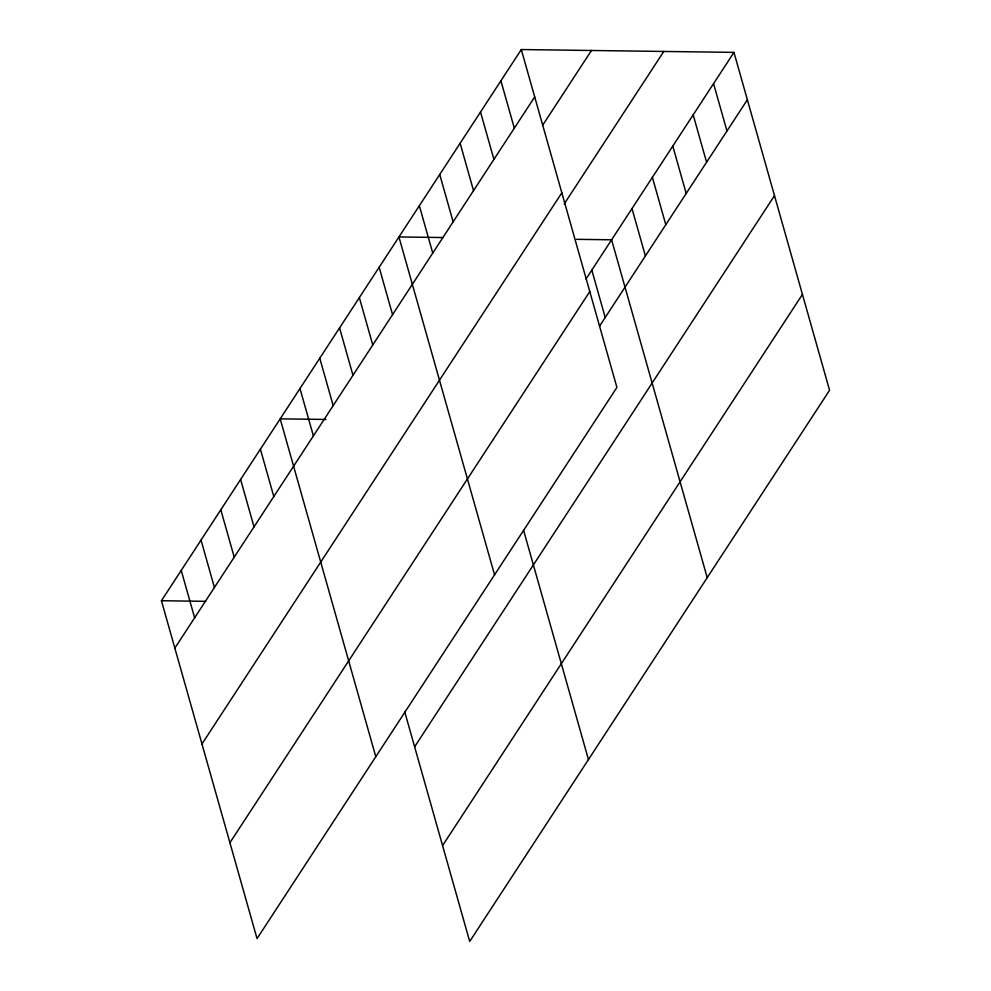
<?xml version="1.0" encoding="UTF-8"?>
<svg xmlns="http://www.w3.org/2000/svg" width="991" height="991" viewBox="0 0 991 991"><rect width="100%" height="100%" fill="white"/><g stroke="black" fill="none" stroke-linecap="round" stroke-linejoin="round"><path stroke-width="1.49" d="M521.303 49.55L616.91 387.419L257.041 938.613L161.434 600.732L521.303 49.55L733.959 52.387L829.566 390.268L469.697 941.45L404.762 711.959M174.837 648.114L534.706 96.932M542.535 125.448L591.478 50.491M201.966 743.981L561.835 192.787M564.263 203.873L663.784 51.458M586.04 278.954L733.959 52.387M229.912 842.746L589.781 291.565M599.444 326.336L747.363 99.769M414.622 746.818L774.491 195.636M442.581 845.583L802.437 294.401M443.188 237.543L398.939 236.948L494.559 574.83M576.514 239.326L611.608 239.797L707.215 577.666M325.952 419.453L280.193 418.846L375.8 756.715M161.434 600.732L205.67 601.326M713.57 83.628L726.973 131.01M693.18 114.857L706.583 162.239M672.778 146.098L686.193 193.468M652.388 177.327L665.791 224.709M631.998 208.556L645.401 255.938M591.813 270.109L605.216 317.492M500.901 80.779L514.317 128.161M480.511 112.02L493.927 159.402M460.121 143.249L473.525 190.631M439.731 174.49L453.135 221.86M523.521 530.074L588.456 759.564M419.342 205.719L432.745 253.101M379.157 267.273L392.56 314.642M359.361 297.585L372.765 344.967M339.566 327.897L352.969 375.279M319.771 358.209L333.187 405.592M299.976 388.534L313.391 435.904M260.398 449.158L273.801 496.541M240.602 479.471L254.006 526.853M220.807 509.795L234.223 557.165M201.024 540.107L214.428 587.49M181.229 570.42L194.632 617.802"/></g></svg>
